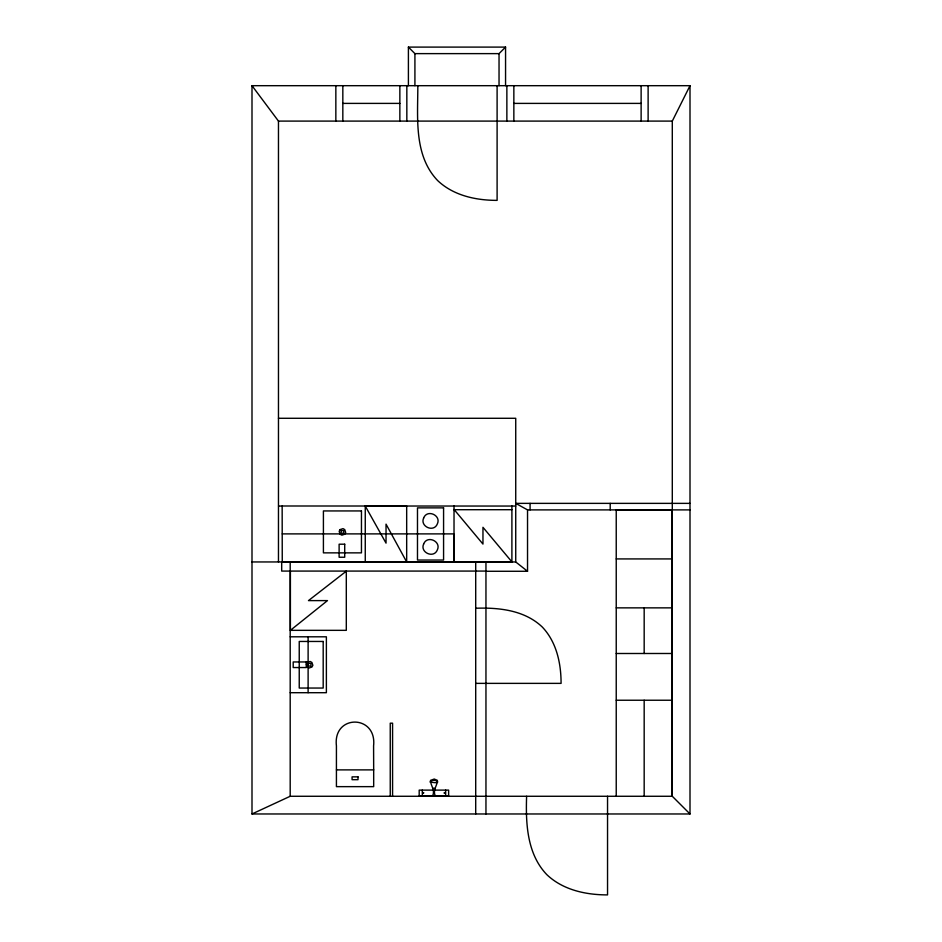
<?xml version="1.0" encoding="UTF-8"?>
<svg xmlns="http://www.w3.org/2000/svg" width="942" height="942" viewBox="0 0 942 942"><rect width="100%" height="100%" fill="white"/><g stroke="black" fill="none" stroke-linecap="round" stroke-linejoin="round"><path stroke-width="1.41" d="M690.003 813.97L672.294 796.273L672.294 121.094L690.003 85.687L251.997 85.687L251.997 813.97L690.003 813.97L690.003 85.687M505.56 47.1L408.404 47.1L414.916 53.623L499.036 53.623L505.56 47.1L505.56 85.687M290.395 571.087L290.395 630.339L327.475 600.607L308.47 600.607L346.303 571.182M251.997 813.97L290.195 796.273L672.294 796.273M342.829 103.396L399.855 103.396M513.849 103.396L641.125 103.396M251.997 85.687L278.467 121.094L672.294 121.094M278.467 418.283L515.733 418.283L515.733 561.962L527.532 571.276L527.532 509.893L515.733 503.369L690.003 503.369M515.733 506.054L282.153 505.995L282.259 561.95M278.573 506.054L282.259 506.054M365.26 506.054L406.673 506.054L406.673 561.962L386.032 524.141L386.032 543.134L365.26 506.054L365.26 561.962M454.02 509.704L511.906 509.704M527.532 509.893L690.003 509.893M282.259 533.89L453.703 533.89L453.703 561.844M616.233 558.924L672.129 558.924M282.153 561.903L511.906 561.868L482.963 527.308L482.963 544.076L454.02 509.422M251.997 561.95L515.733 561.962M485.954 571.076L281.693 571.076L281.693 561.95M485.954 571.276L527.532 571.276M616.233 607.861L672.129 607.861M475.71 608.249C499.001 607.413 524.659 610.192 542.286 627.031C556.534 642.008 561.091 663.274 561.079 683.374L475.71 683.374M290.395 630.339L346.303 630.339L346.303 571.087M290.195 636.804L326.379 636.804L326.379 692.7L290.195 692.7M616.233 653.501L672.129 653.489M616.233 700.236L672.129 700.236M336.424 769.885L373.68 769.885L373.68 786.641L336.424 786.641L336.424 745.899C332.632 714.036 377.094 714.295 373.585 745.899L373.68 769.885M432.696 788.348L435.216 788.348M432.696 790.114L419.19 790.114L419.19 795.802L448.627 795.802L448.627 790.114L435.216 790.114M672.129 796.273L672.129 509.999L616.233 509.999L616.233 796.273M648.12 85.687L648.12 121.094M644.175 607.861L644.175 653.501M644.175 700.236L644.175 796.273M641.125 85.687L641.125 121.094M610.204 503.369L610.204 509.893M607.543 796.273L607.543 894.9C585.889 894.912 562.975 890.002 546.843 874.671C526.955 853.911 525.66 823.367 526.613 796.273M530.075 503.369L530.075 509.893M513.849 85.687L513.849 121.094M511.906 505.972L511.895 561.962M506.867 85.687L506.867 121.094M499.036 53.623L499.036 85.687M497.105 85.687L497.105 200.375C475.898 200.387 453.455 195.583 437.641 180.558C413.573 155.324 417.859 117.55 417.824 85.687M485.954 561.95L485.954 813.97M475.71 561.95L475.71 813.97M454.02 505.972L454.02 561.903M445.648 790.114L445.648 795.802M435.216 795.802C432.519 789.985 437.524 785.275 437.394 780.376L434.25 779.034L430.506 780.376C430.4 785.287 435.381 789.997 432.696 795.802M422.263 790.114L422.357 795.802M414.916 53.623L414.916 85.687M408.404 47.1L408.404 85.687M406.838 85.687L406.838 121.094M399.855 85.687L399.855 121.094M392.578 796.273L392.578 723.185L390.247 723.185L390.247 796.273M342.829 85.687L342.829 121.094M335.847 85.687L335.847 121.094M308.116 636.804L308.116 692.7M290.195 561.95L290.195 796.273M278.467 121.094L278.467 561.95M423.653 518.006C419.696 526.496 433.921 532.948 437.394 523.799C441.362 515.321 427.138 508.868 423.653 518.006M423.653 543.993C419.696 552.483 433.909 558.947 437.394 549.798C441.362 541.32 427.138 534.868 423.653 543.993M340.121 529.592L339.167 531.323L340.121 534.208L341.852 535.162L344.737 534.208L345.69 532.477L344.737 529.592L343.006 528.639L340.121 529.592M341.11 530.582L341.11 533.219L343.748 533.219L343.748 530.582L341.11 530.582M307.304 662.438L306.362 664.169L307.304 667.054L309.035 668.008L311.92 667.054L312.874 665.323L311.92 662.438L310.189 661.484L307.304 662.438M308.293 663.427L308.293 666.065L310.931 666.065L310.931 663.427L308.293 663.427M430.223 781.966C444.718 785.016 434.415 776.997 430.223 781.966M444.494 793.364C442.811 791.928 447.391 792.905 444.494 793.364M422.652 792.811C422.699 794.341 425.16 791.892 422.652 792.811M443.576 507.868L417.483 507.868L417.483 560.043L443.576 560.043L443.576 507.868M361.457 510.941L323.412 510.941L323.412 552.86L361.457 552.86L361.457 510.941M344.713 544.205L339.12 544.205L339.12 557.24L344.713 557.24L344.713 544.205M323.188 641.455L299.238 641.455L299.238 688.049L323.188 688.049L323.188 641.455M306.256 661.955L293.209 661.955L293.209 667.548L306.256 667.548L306.256 661.955M358.007 776.856L352.084 776.856L352.084 779.682L358.007 779.682L358.007 776.856"/></g></svg>
